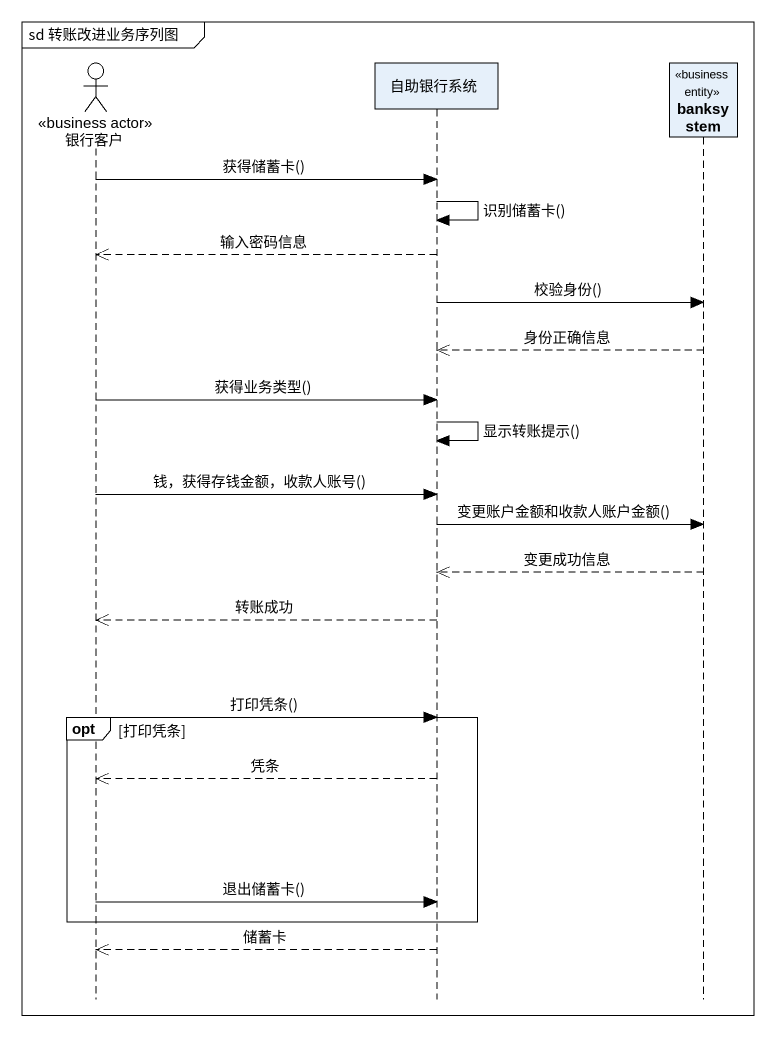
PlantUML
@startuml
mainframe sd 转账改进业务序列图
hide footbox
actor 银行客户 <<business actor>>
participant 自助银行系统
participant banksystem <<business entity>>

银行客户 -> 自助银行系统 : 获得储蓄卡()
自助银行系统 -> 自助银行系统 : 识别储蓄卡()
自助银行系统 -->> 银行客户 : 输入密码信息
自助银行系统 -> banksystem : 校验身份()
banksystem -->> 自助银行系统 : 身份正确信息
银行客户 -> 自助银行系统 : 获得业务类型()
自助银行系统 -> 自助银行系统 : 显示转账提示()
银行客户 -> 自助银行系统 : 钱，获得存钱金额，收款人账号()
自助银行系统 -> banksystem : 变更账户金额和收款人账户金额()
banksystem -->> 自助银行系统 : 变更成功信息
自助银行系统 -->> 银行客户 : 转账成功
opt 打印凭条
  银行客户 -> 自助银行系统 : 打印凭条()
  自助银行系统 -->> 银行客户 : 凭条
  银行客户 -> 自助银行系统 : 退出储蓄卡()
end
自助银行系统 -->> 银行客户 : 储蓄卡
@enduml
